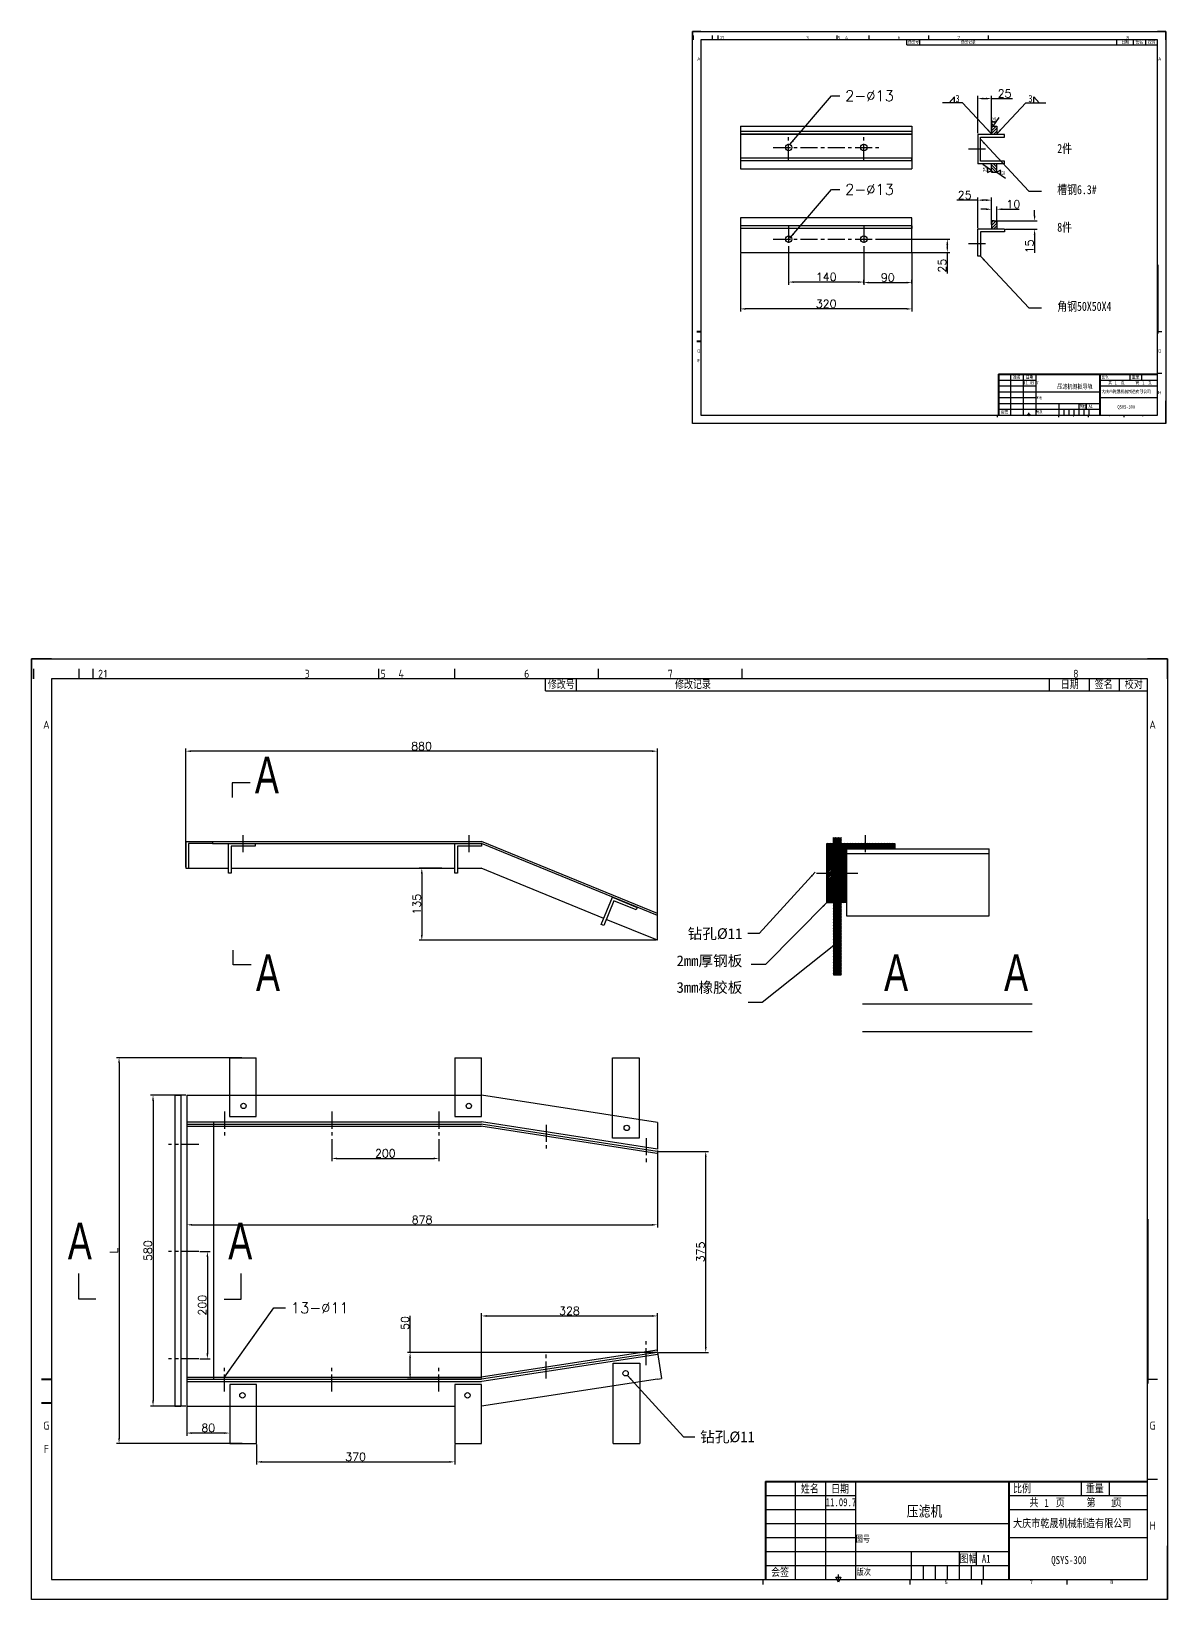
# Model space of a CAD drawing. Header units: inches. Extents: x -166203 to -65610, y -6981 to 11093.
# Drawn here: x -93987 to -91868, y -2690 to 236 of the extents above; entities that cross this region are included whole.
import ezdxf
from ezdxf.enums import TextEntityAlignment as Align

# ---------------------------------------------------------------- set-up
doc = ezdxf.new("R2010")
doc.units = ezdxf.units.IN
doc.header["$MEASUREMENT"] = 0
doc.linetypes.add('CENTERX2', pattern=[101.6, 63.5, -12.7, 12.7, -12.7])
doc.layers.get('0').update_dxf_attribs({"lineweight": 25})
doc.layers.get('Defpoints').update_dxf_attribs({"color": 5})
doc.layers.add('BODY', color=4, linetype='Continuous', lineweight=50)
doc.layers.add('图层2', color=3, linetype='Continuous', lineweight=40)
doc.layers.add('FRAME035', color=2, linetype='Continuous')
doc.layers.add('中心线', color=1, linetype='CENTERX2')
doc.styles.add('ISOCP', font='isocp.shx')
doc.styles.get("Standard").update_dxf_attribs({"font": 'txt.shx', "bigfont": 'whgtxt.shx'})
doc.styles.add('STYLE1', font='SIMFANG.TTF', dxfattribs={"width": 0.8, "height": 4})
doc.styles.add('宋体', font='txt.shx', dxfattribs={"width": 0.7, "bigfont": 'whgtxt.shx'})
doc.dimstyles.get("Standard").update_dxf_attribs({"dimtxt": 15, "dimasz": 10, "dimexe": 5, "dimexo": 2, "dimgap": 2, "dimtad": 1, "dimdec": 0, "dimzin": 0, "dimdsep": 46, "dimtxsty": 'Standard', "dimcen": 0.09, "dimclrd": 4, "dimclre": 4, "dimclrt": 4, "dimadec": 1, "dimazin": 0, "dimtfac": 1, "dimtdec": 0, "dimtofl": 0, "dimtmove": 0, "dimatfit": 3, "dimfxl": 0, "dimtolj": 1, "dimtzin": 0, "dimarcsym": 0})

# ---------------------------------------------------------------- blocks, each defined once
blk = doc.blocks.new('*D155')
at = {"color": 4, "lineweight": -2, "ltscale": 0.5}
for p, q in [((-92664.6, -178.4), (-92664.6, -286.5)), ((-92344.7, -178.4), (-92344.7, -286.5)), ((-92354.7, -281.5), (-92654.6, -281.5))]:
    blk.add_line(p, q, dxfattribs=at)
at = {"color": 4, "ltscale": 0.5}
for points in [[(-92654.6, -279.9), (-92654.6, -283.2), (-92664.6, -281.5)], [(-92354.7, -279.9), (-92354.7, -283.2), (-92344.7, -281.5)]]:
    blk.add_solid(points, dxfattribs=at)
at = {"layer": 'Defpoints', "color": 0, "ltscale": 0.5}
for p in [(-92664.6, -176.4), (-92344.7, -176.4), (-92664.6, -281.5)]:
    blk.add_point(p, dxfattribs=at)
at = {"color": 4, "ltscale": 0.5, "insert": (-92504.6, -272), "char_height": 15, "attachment_point": 5}
blk.add_mtext('\\A1;320', dxfattribs=at)
blk = doc.blocks.new('*D156')
at = {"color": 4, "lineweight": -2, "ltscale": 0.5}
for p, q in [((-92574.6, -170.4), (-92574.6, -236.4)), ((-92434.4, -170.4), (-92434.4, -236.4)), ((-92444.4, -231.4), (-92564.6, -231.4))]:
    blk.add_line(p, q, dxfattribs=at)
at = {"color": 4, "ltscale": 0.5}
for points in [[(-92564.6, -229.8), (-92564.6, -233.1), (-92574.6, -231.4)], [(-92444.4, -229.8), (-92444.4, -233.1), (-92434.4, -231.4)]]:
    blk.add_solid(points, dxfattribs=at)
at = {"layer": 'Defpoints', "color": 0, "ltscale": 0.5}
for p in [(-92574.6, -168.4), (-92434.4, -168.4), (-92574.6, -231.4)]:
    blk.add_point(p, dxfattribs=at)
at = {"color": 4, "ltscale": 0.5, "insert": (-92504.5, -221.9), "char_height": 15, "attachment_point": 5}
blk.add_mtext('\\A1;140', dxfattribs=at)
blk = doc.blocks.new('*D158')
at = {"color": 4, "lineweight": -2, "ltscale": 0.5}
for p, q in [((-92406.7, -151.4), (-92273.6, -151.4)), ((-92278.6, -161.4), (-92278.6, -166.4)), ((-92406.7, -176.4), (-92273.6, -176.4)), ((-92278.6, -176.4), (-92278.6, -215.4))]:
    blk.add_line(p, q, dxfattribs=at)
at = {"color": 4, "ltscale": 0.5}
for points in [[(-92280.3, -161.4), (-92277, -161.4), (-92278.6, -151.4)], [(-92280.3, -166.4), (-92277, -166.4), (-92278.6, -176.4)]]:
    blk.add_solid(points, dxfattribs=at)
at = {"layer": 'Defpoints', "color": 0, "ltscale": 0.5}
for p in [(-92408.7, -151.4), (-92408.7, -176.4), (-92278.6, -176.4)]:
    blk.add_point(p, dxfattribs=at)
at = {"color": 4, "ltscale": 0.5, "insert": (-92288.1, -200.9), "char_height": 15, "attachment_point": 5, "rotation": 90}
blk.add_mtext('\\A1;25', dxfattribs=at)
blk = doc.blocks.new('*D159')
at = {"color": 4, "lineweight": -2, "ltscale": 0.5}
for p, q in [((-92206.2, -95.6), (-92216.2, -95.6)), ((-92196.2, -120.7), (-92196.2, -90.6)), ((-92186.2, -120.7), (-92186.2, -90.6)), ((-92176.2, -95.6), (-92144.7, -95.6))]:
    blk.add_line(p, q, dxfattribs=at)
at = {"color": 4, "ltscale": 0.5}
for points in [[(-92206.2, -93.9), (-92206.2, -97.2), (-92196.2, -95.6)], [(-92176.2, -93.9), (-92176.2, -97.2), (-92186.2, -95.6)]]:
    blk.add_solid(points, dxfattribs=at)
at = {"layer": 'Defpoints', "color": 0, "ltscale": 0.5}
for p in [(-92186.2, -95.6), (-92196.2, -122.7), (-92186.2, -122.7)]:
    blk.add_point(p, dxfattribs=at)
at = {"color": 4, "ltscale": 0.5, "insert": (-92155.5, -86.1), "char_height": 15, "attachment_point": 5}
blk.add_mtext('\\A1;10', dxfattribs=at)
blk = doc.blocks.new('*D160')
at = {"color": 4, "lineweight": -2, "ltscale": 0.5}
for p, q in [((-92115.7, -107.4), (-92115.7, -97.4)), ((-92191.7, -117.4), (-92110.7, -117.4)), ((-92169.8, -132.9), (-92110.7, -132.9)), ((-92115.7, -142.9), (-92115.7, -176.9))]:
    blk.add_line(p, q, dxfattribs=at)
at = {"color": 4, "ltscale": 0.5}
for points in [[(-92117.4, -107.4), (-92114.1, -107.4), (-92115.7, -117.4)], [(-92117.4, -142.9), (-92114.1, -142.9), (-92115.7, -132.9)]]:
    blk.add_solid(points, dxfattribs=at)
at = {"layer": 'Defpoints', "color": 0, "ltscale": 0.5}
for p in [(-92193.7, -117.4), (-92171.8, -132.9), (-92115.7, -132.9)]:
    blk.add_point(p, dxfattribs=at)
at = {"color": 4, "ltscale": 0.5, "insert": (-92125.2, -164.9), "char_height": 15, "attachment_point": 5, "rotation": 90}
blk.add_mtext('\\A1;15', dxfattribs=at)
blk = doc.blocks.new('*D161')
at = {"color": 4, "lineweight": -2, "ltscale": 0.5}
for p, q in [((-92221.7, -78.6), (-92260.7, -78.6)), ((-92221.7, -130.9), (-92221.7, -73.6)), ((-92206.2, -78.6), (-92211.7, -78.6)), ((-92196.2, -124.1), (-92196.2, -73.6))]:
    blk.add_line(p, q, dxfattribs=at)
at = {"color": 4, "ltscale": 0.5}
for points in [[(-92211.7, -76.9), (-92211.7, -80.3), (-92221.7, -78.6)], [(-92206.2, -76.9), (-92206.2, -80.3), (-92196.2, -78.6)]]:
    blk.add_solid(points, dxfattribs=at)
at = {"layer": 'Defpoints', "color": 0, "ltscale": 0.5}
for p in [(-92221.7, -78.6), (-92221.7, -132.9), (-92196.2, -126.1)]:
    blk.add_point(p, dxfattribs=at)
at = {"color": 4, "ltscale": 0.5, "insert": (-92246.2, -69.1), "char_height": 15, "attachment_point": 5}
blk.add_mtext('\\A1;25', dxfattribs=at)
blk = doc.blocks.new('*D162')
at = {"color": 4, "lineweight": -2, "ltscale": 0.5}
for p, q in [((-92434.4, -234.4), (-92434.4, -227.5)), ((-92424.4, -232.5), (-92354.7, -232.5)), ((-92344.7, -234.4), (-92344.7, -227.5))]:
    blk.add_line(p, q, dxfattribs=at)
at = {"color": 4, "ltscale": 0.5}
for points in [[(-92424.4, -230.8), (-92424.4, -234.1), (-92434.4, -232.5)], [(-92354.7, -230.8), (-92354.7, -234.1), (-92344.7, -232.5)]]:
    blk.add_solid(points, dxfattribs=at)
at = {"layer": 'Defpoints', "color": 0, "ltscale": 0.5}
for p in [(-92344.7, -232.5), (-92434.4, -236.4), (-92344.7, -236.4)]:
    blk.add_point(p, dxfattribs=at)
at = {"color": 4, "ltscale": 0.5, "insert": (-92389.6, -223), "char_height": 15, "attachment_point": 5}
blk.add_mtext('\\A1;90', dxfattribs=at)
blk = doc.blocks.new('*D234')
at = {"color": 4, "lineweight": -2, "ltscale": 0.5}
for p, q in [((-93594.8, -1678.7), (-93828.8, -1678.7)), ((-93823.8, -1688.7), (-93823.8, -2388.7)), ((-93594.4, -2398.7), (-93828.8, -2398.7))]:
    blk.add_line(p, q, dxfattribs=at)
at = {"color": 4, "ltscale": 0.5}
for points in [[(-93825.4, -1688.7), (-93822.1, -1688.7), (-93823.8, -1678.7)], [(-93825.4, -2388.7), (-93822.1, -2388.7), (-93823.8, -2398.7)]]:
    blk.add_solid(points, dxfattribs=at)
at = {"layer": 'Defpoints', "color": 0, "ltscale": 0.5}
for p in [(-93592.8, -1678.7), (-93823.8, -2398.7), (-93592.4, -2398.7)]:
    blk.add_point(p, dxfattribs=at)
at = {"color": 4, "ltscale": 0.5, "insert": (-93833.3, -2038.7), "char_height": 15, "attachment_point": 5, "rotation": 90}
blk.add_mtext('\\A1;L', dxfattribs=at)
blk = doc.blocks.new('*D235')
at = {"color": 4, "lineweight": -2, "ltscale": 0.5}
for p, q in [((-93699.5, -1748.7), (-93765.4, -1748.7)), ((-93760.4, -1758.7), (-93760.4, -2318.7)), ((-93699.5, -2328.7), (-93765.4, -2328.7))]:
    blk.add_line(p, q, dxfattribs=at)
at = {"color": 4, "ltscale": 0.5}
for points in [[(-93762.1, -1758.7), (-93758.7, -1758.7), (-93760.4, -1748.7)], [(-93762.1, -2318.7), (-93758.7, -2318.7), (-93760.4, -2328.7)]]:
    blk.add_solid(points, dxfattribs=at)
at = {"layer": 'Defpoints', "color": 0, "ltscale": 0.5}
for p in [(-93697.5, -1748.7), (-93760.4, -2328.7), (-93697.5, -2328.7)]:
    blk.add_point(p, dxfattribs=at)
at = {"color": 4, "ltscale": 0.5, "insert": (-93769.9, -2038.7), "char_height": 15, "attachment_point": 5, "rotation": 90}
blk.add_mtext('\\A1;580', dxfattribs=at)
blk = doc.blocks.new('*D236')
at = {"color": 4, "lineweight": -2, "ltscale": 0.5}
for p, q in [((-93697.5, -2310.2), (-93697.5, -2384.1)), ((-93617.4, -2310.2), (-93617.4, -2384.1)), ((-93627.4, -2379.1), (-93687.5, -2379.1))]:
    blk.add_line(p, q, dxfattribs=at)
at = {"color": 4, "ltscale": 0.5}
for points in [[(-93687.5, -2377.4), (-93687.5, -2380.8), (-93697.5, -2379.1)], [(-93627.4, -2377.4), (-93627.4, -2380.8), (-93617.4, -2379.1)]]:
    blk.add_solid(points, dxfattribs=at)
at = {"layer": 'Defpoints', "color": 0, "ltscale": 0.5}
for p in [(-93697.5, -2308.2), (-93617.4, -2308.2), (-93697.5, -2379.1)]:
    blk.add_point(p, dxfattribs=at)
at = {"color": 4, "ltscale": 0.5, "insert": (-93657.5, -2369.6), "char_height": 15, "attachment_point": 5}
blk.add_mtext('\\A1;80', dxfattribs=at)
blk = doc.blocks.new('*D237')
at = {"color": 4, "lineweight": -2, "ltscale": 0.5}
for p, q in [((-93567.4, -2400.7), (-93567.4, -2437.9)), ((-93197.5, -2400.7), (-93197.5, -2437.9)), ((-93557.4, -2432.9), (-93207.5, -2432.9))]:
    blk.add_line(p, q, dxfattribs=at)
at = {"color": 4, "ltscale": 0.5}
for points in [[(-93557.4, -2431.3), (-93557.4, -2434.6), (-93567.4, -2432.9)], [(-93207.5, -2431.3), (-93207.5, -2434.6), (-93197.5, -2432.9)]]:
    blk.add_solid(points, dxfattribs=at)
at = {"layer": 'Defpoints', "color": 0, "ltscale": 0.5}
for p in [(-93567.4, -2398.7), (-93197.5, -2398.7), (-93197.5, -2432.9)]:
    blk.add_point(p, dxfattribs=at)
at = {"color": 4, "ltscale": 0.5, "insert": (-93382.5, -2423.4), "char_height": 15, "attachment_point": 5}
blk.add_mtext('\\A1;370', dxfattribs=at)
blk = doc.blocks.new('*D238')
at = {"color": 4, "lineweight": -2, "ltscale": 0.5}
for p, q in [((-93147.5, -2276.7), (-93147.5, -2155.6)), ((-93137.5, -2160.6), (-92829.5, -2160.6)), ((-92819.5, -2226.7), (-92819.5, -2155.6))]:
    blk.add_line(p, q, dxfattribs=at)
at = {"color": 4, "ltscale": 0.5}
for points in [[(-93137.5, -2158.9), (-93137.5, -2162.3), (-93147.5, -2160.6)], [(-92829.5, -2158.9), (-92829.5, -2162.3), (-92819.5, -2160.6)]]:
    blk.add_solid(points, dxfattribs=at)
at = {"layer": 'Defpoints', "color": 0, "ltscale": 0.5}
for p in [(-92819.5, -2160.6), (-92819.5, -2228.7), (-93147.5, -2278.7)]:
    blk.add_point(p, dxfattribs=at)
at = {"color": 4, "ltscale": 0.5, "insert": (-92983.5, -2151.1), "char_height": 15, "attachment_point": 5}
blk.add_mtext('\\A1;328', dxfattribs=at)
blk = doc.blocks.new('*D239')
at = {"color": 4, "lineweight": -2, "ltscale": 0.5}
for p, q in [((-93280.8, -2228.7), (-93280.8, -2160.4)), ((-92821.5, -2228.7), (-93285.8, -2228.7)), ((-93280.8, -2268.7), (-93280.8, -2238.7)), ((-93149.5, -2278.7), (-93285.8, -2278.7))]:
    blk.add_line(p, q, dxfattribs=at)
at = {"color": 4, "ltscale": 0.5}
for points in [[(-93282.5, -2238.7), (-93279.2, -2238.7), (-93280.8, -2228.7)], [(-93282.5, -2268.7), (-93279.2, -2268.7), (-93280.8, -2278.7)]]:
    blk.add_solid(points, dxfattribs=at)
at = {"layer": 'Defpoints', "color": 0, "ltscale": 0.5}
for p in [(-92819.5, -2228.7), (-93280.8, -2278.7), (-93147.5, -2278.7)]:
    blk.add_point(p, dxfattribs=at)
at = {"color": 4, "ltscale": 0.5, "insert": (-93290.3, -2173.7), "char_height": 15, "attachment_point": 5, "rotation": 90}
blk.add_mtext('\\A1;50', dxfattribs=at)
blk = doc.blocks.new('*D240')
at = {"color": 4, "lineweight": -2, "ltscale": 0.5}
for p, q in [((-92819.5, -1851.7), (-92819.5, -1995.5)), ((-93697.5, -1974.1), (-93697.5, -1995.5)), ((-93687.5, -1990.5), (-92829.5, -1990.5))]:
    blk.add_line(p, q, dxfattribs=at)
at = {"color": 4, "ltscale": 0.5}
for points in [[(-93687.5, -1988.9), (-93687.5, -1992.2), (-93697.5, -1990.5)], [(-92829.5, -1988.9), (-92829.5, -1992.2), (-92819.5, -1990.5)]]:
    blk.add_solid(points, dxfattribs=at)
at = {"layer": 'Defpoints', "color": 0, "ltscale": 0.5}
for p in [(-92819.5, -1849.7), (-93697.5, -1972.1), (-92819.5, -1990.5)]:
    blk.add_point(p, dxfattribs=at)
at = {"color": 4, "ltscale": 0.5, "insert": (-93258.5, -1981), "char_height": 15, "attachment_point": 5}
blk.add_mtext('\\A1;878', dxfattribs=at)
blk = doc.blocks.new('*D241')
at = {"color": 4, "lineweight": -2, "ltscale": 0.5}
for p, q in [((-93221.4, -1325.1), (-93264, -1325.1)), ((-93259, -1335.1), (-93259, -1449.7)), ((-92821.5, -1459.7), (-93264, -1459.7))]:
    blk.add_line(p, q, dxfattribs=at)
at = {"color": 4, "ltscale": 0.5}
for points in [[(-93260.7, -1335.1), (-93257.3, -1335.1), (-93259, -1325.1)], [(-93260.7, -1449.7), (-93257.3, -1449.7), (-93259, -1459.7)]]:
    blk.add_solid(points, dxfattribs=at)
at = {"layer": 'Defpoints', "color": 0, "ltscale": 0.5}
for p in [(-93219.4, -1325.1), (-93259, -1459.7), (-92819.5, -1459.7)]:
    blk.add_point(p, dxfattribs=at)
at = {"color": 4, "ltscale": 0.5, "insert": (-93268.5, -1392.4), "char_height": 15, "attachment_point": 5, "rotation": 90}
blk.add_mtext('\\A1;135', dxfattribs=at)
blk = doc.blocks.new('*D242')
at = {"color": 4, "lineweight": -2, "ltscale": 0.5}
for p, q in [((-93699.5, -1323.1), (-93699.5, -1101.8)), ((-92829.5, -1106.8), (-93689.5, -1106.8)), ((-92819.5, -1432.7), (-92819.5, -1101.8))]:
    blk.add_line(p, q, dxfattribs=at)
at = {"color": 4, "ltscale": 0.5}
for points in [[(-93689.5, -1105.1), (-93689.5, -1108.4), (-93699.5, -1106.8)], [(-92829.5, -1105.1), (-92829.5, -1108.4), (-92819.5, -1106.8)]]:
    blk.add_solid(points, dxfattribs=at)
at = {"layer": 'Defpoints', "color": 0, "ltscale": 0.5}
for p in [(-93699.5, -1106.8), (-93699.5, -1325.1), (-92819.5, -1434.7)]:
    blk.add_point(p, dxfattribs=at)
at = {"color": 4, "ltscale": 0.5, "insert": (-93259.5, -1097.3), "char_height": 15, "attachment_point": 5}
blk.add_mtext('\\A1;880', dxfattribs=at)
blk = doc.blocks.new('*D243')
at = {"color": 4, "lineweight": -2, "ltscale": 0.5}
for p, q in [((-93427, -1830.5), (-93427, -1871.7)), ((-93227, -1830.5), (-93227, -1871.7)), ((-93417, -1866.7), (-93237, -1866.7))]:
    blk.add_line(p, q, dxfattribs=at)
at = {"color": 4, "ltscale": 0.5}
for points in [[(-93417, -1865.1), (-93417, -1868.4), (-93427, -1866.7)], [(-93237, -1865.1), (-93237, -1868.4), (-93227, -1866.7)]]:
    blk.add_solid(points, dxfattribs=at)
at = {"layer": 'Defpoints', "color": 0, "ltscale": 0.5}
for p in [(-93427, -1828.5), (-93227, -1828.5), (-93227, -1866.7)]:
    blk.add_point(p, dxfattribs=at)
at = {"color": 4, "ltscale": 0.5, "insert": (-93327, -1857.2), "char_height": 15, "attachment_point": 5}
blk.add_mtext('\\A1;200', dxfattribs=at)
blk = doc.blocks.new('*D244')
at = {"color": 4, "lineweight": -2, "ltscale": 0.5}
for p, q in [((-93673.1, -2040.6), (-93654, -2040.6)), ((-93659, -2050.6), (-93659, -2230.6)), ((-93673.1, -2240.6), (-93654, -2240.6))]:
    blk.add_line(p, q, dxfattribs=at)
at = {"color": 4, "ltscale": 0.5}
for points in [[(-93660.7, -2050.6), (-93657.3, -2050.6), (-93659, -2040.6)], [(-93660.7, -2230.6), (-93657.3, -2230.6), (-93659, -2240.6)]]:
    blk.add_solid(points, dxfattribs=at)
at = {"layer": 'Defpoints', "color": 0, "ltscale": 0.5}
for p in [(-93675.1, -2040.6), (-93675.1, -2240.6), (-93659, -2240.6)]:
    blk.add_point(p, dxfattribs=at)
at = {"color": 4, "ltscale": 0.5, "insert": (-93668.5, -2140.6), "char_height": 15, "attachment_point": 5, "rotation": 90}
blk.add_mtext('\\A1;200', dxfattribs=at)
blk = doc.blocks.new('*D274')
at = {"layer": 'Defpoints', "color": 0, "ltscale": 0.5}
for p in [(-92196.2, 110.9), (-92221.7, 44.1), (-92196.2, 44.1)]:
    blk.add_point(p, dxfattribs=at)
at = {"layer": '图层2', "color": 4, "lineweight": -2, "ltscale": 0.5}
for p, q in [((-92221.7, 46.1), (-92221.7, 115.9)), ((-92211.7, 110.9), (-92206.2, 110.9)), ((-92196.2, 46.1), (-92196.2, 115.9)), ((-92196.2, 110.9), (-92157.2, 110.9))]:
    blk.add_line(p, q, dxfattribs=at)
at = {"layer": '图层2', "color": 4, "ltscale": 0.5}
for points in [[(-92211.7, 112.6), (-92211.7, 109.3), (-92221.7, 110.9)], [(-92206.2, 112.6), (-92206.2, 109.3), (-92196.2, 110.9)]]:
    blk.add_solid(points, dxfattribs=at)
at = {"layer": '图层2', "color": 4, "ltscale": 0.5, "insert": (-92171.7, 120.4), "char_height": 15, "attachment_point": 5}
blk.add_mtext('\\A1;25', dxfattribs=at)
blk = doc.blocks.new('*D279')
at = {"layer": 'Defpoints', "color": 0, "ltscale": 0.5}
for p in [(-92819.5, -1853.7), (-92729.3, -1853.7), (-92819.5, -2228.7)]:
    blk.add_point(p, dxfattribs=at)
at = {"layer": '图层2', "color": 4, "lineweight": -2, "ltscale": 0.5}
for p, q in [((-92817.5, -1853.7), (-92724.3, -1853.7)), ((-92729.3, -2218.7), (-92729.3, -1863.7)), ((-92817.5, -2228.7), (-92724.3, -2228.7))]:
    blk.add_line(p, q, dxfattribs=at)
at = {"layer": '图层2', "color": 4, "ltscale": 0.5}
for points in [[(-92731, -1863.7), (-92727.6, -1863.7), (-92729.3, -1853.7)], [(-92731, -2218.7), (-92727.6, -2218.7), (-92729.3, -2228.7)]]:
    blk.add_solid(points, dxfattribs=at)
at = {"layer": '图层2', "color": 4, "ltscale": 0.5, "insert": (-92738.8, -2041.2), "char_height": 15, "attachment_point": 5, "rotation": 90}
blk.add_mtext('\\A1;375', dxfattribs=at)

msp = doc.modelspace()

# ---------------------------------------------------------------- hatches: boundary and pattern name
at = {"ltscale": 0.5}
h = msp.add_hatch(dxfattribs=at)
h.set_pattern_fill('ANSI31', color=256, scale=30, style=0)
h.set_pattern_definition([(45, (-608.1716, -4987.1667), (-2.65165043, 2.65165043), [])])
h.paths.add_polyline_path([(-92191.2, 59.6), (-92196.2, 59.6), (-92196.2, 44.1), (-92191.2, 44.1)])
h.paths.add_polyline_path([(-92186.2, 59.6), (-92191.2, 59.6), (-92191.2, 44.1), (-92186.2, 44.1)])
h = msp.add_hatch(dxfattribs=at)
h.set_pattern_fill('ANSI31', color=256, scale=30, style=0)
h.set_pattern_definition([(315, (-608.1716, 5020.3494), (-2.65165043, -2.65165043), [])])
h.paths.add_polyline_path([(-92191.2, -26.4), (-92196.2, -26.4), (-92196.2, -10.9), (-92191.2, -10.9)])
h.paths.add_polyline_path([(-92186.2, -26.4), (-92191.2, -26.4), (-92191.2, -10.9), (-92186.2, -10.9)])
h = msp.add_hatch(dxfattribs=at)
h.set_pattern_fill('ANSI31', color=256, scale=30, style=0)
h.set_pattern_definition([(45, (-608.1716, -5164.1667), (-2.65165043, 2.65165043), [])])
h.paths.add_polyline_path([(-92196.2, -132.9), (-92191.2, -132.9), (-92191.2, -117.4), (-92196.2, -117.4)])
h.paths.add_polyline_path([(-92191.2, -132.9), (-92186.2, -132.9), (-92186.2, -117.4), (-92191.2, -117.4)])
at = {"layer": 'BODY', "ltscale": 0.5}
h = msp.add_hatch(dxfattribs=at)
h.set_pattern_fill('ANSI31', color=256, scale=30, style=0)
h.paths.add_polyline_path([(-92491, -1279.1), (-92503.1, -1279.1), (-92503.1, -1334.1), (-92491, -1334.1)])
h.paths.add_polyline_path([(-92491, -1334.1), (-92503.1, -1334.1), (-92503.1, -1389.1), (-92491, -1389.1)])
h.paths.add_polyline_path([(-92466.5, -1334.1), (-92476.5, -1334.1), (-92476.5, -1389.1), (-92466.5, -1389.1)])
h.paths.add_polyline_path([(-92466.5, -1289.1), (-92431.1, -1289.1), (-92431.1, -1279.1), (-92476.5, -1279.1), (-92476.5, -1334.1), (-92466.5, -1334.1)])
h.paths.add_polyline_path([(-92376.5, -1279.1), (-92431.1, -1279.1), (-92431.1, -1289.1), (-92376.5, -1289.1)])
h = msp.add_hatch(dxfattribs=at)
h.set_pattern_fill('ANSI37', color=256, scale=30, style=0)
h.paths.add_polyline_path([(-92476.5, -1334.1), (-92491, -1334.1), (-92491, -1389.1), (-92491, -1524.4), (-92476.5, -1524.4)])
h.paths.add_polyline_path([(-92476.5, -1268.5), (-92491, -1268.5), (-92491, -1279.1), (-92491, -1334.1), (-92476.5, -1334.1)])

# ---------------------------------------------------------------- linework, layer by layer
at = {"color": 3, "linetype": 'Continuous'}
for p, q in [((-92753.9, 236.3), (-92753.9, 220.8)), ((-92738.4, 236.3), (-92753.9, 236.3)), ((-91870.7, 236.3), (-91886.2, 236.3)), ((-91870.7, 220.8), (-91870.7, 236.3)), ((-92752.2, 220.8), (-92752.2, 228.5)), ((-92716.8, 220.8), (-92716.8, 228.5)), ((-92706, 220.8), (-92706, 228.5)), ((-92483.8, 220.8), (-92483.8, 228.5)), ((-92424.7, 220.8), (-92424.7, 228.5)), ((-92313.1, 220.8), (-92313.1, 228.5)), ((-92201.5, 220.8), (-92201.5, 228.5)), ((-91878.5, -324.1), (-91886.2, -324.1)), ((-92160, -479.6), (-92160, -403.4)), ((-92136.5, -479.6), (-92136.5, -403.4)), ((-91937.6, -414.3), (-91937.6, -403.4)), ((-91915.8, -414.3), (-91915.8, -403.4)), ((-91878.5, -401.9), (-91886.2, -401.9)), ((-92183.4, -414.3), (-92113.1, -414.3)), ((-92183.4, -425.2), (-92113.1, -425.2)), ((-92183.4, -436.1), (-92113.1, -436.1)), ((-91994.1, -414.3), (-91886.2, -414.3)), ((-91994.1, -425.2), (-91886.2, -425.2)), ((-92183.4, -447), (-92113.1, -447)), ((-92183.4, -457.8), (-92113.1, -457.8)), ((-92069.8, -479.6), (-92069.8, -457.8)), ((-92032.5, -479.6), (-92032.5, -457.8)), ((-92019.4, -457.8), (-92019.4, -468.7)), ((-92185, -483.5), (-92185, -479.6)), ((-92183.4, -468.7), (-91994.1, -468.7)), ((-92126.6, -481.6), (-92128.5, -477.7)), ((-92128.5, -477.7), (-92124.6, -477.7)), ((-92126.6, -479.6), (-92126.6, -475.7)), ((-92124.6, -477.7), (-92126.6, -481.6)), ((-92070.8, -483.5), (-92070.8, -479.6)), ((-92060.5, -479.6), (-92060.5, -468.7)), ((-92051.2, -479.6), (-92051.2, -468.7)), ((-92041.8, -479.6), (-92041.8, -468.7)), ((-92023.2, -479.6), (-92023.2, -468.7)), ((-92015, -483.5), (-92015, -479.6)), ((-92013.8, -479.6), (-92013.8, -468.7)), ((-91948.8, -483.5), (-91948.8, -479.6)), ((-91870.7, -495.2), (-91886.2, -495.2)), ((-91870.7, -495.2), (-91870.7, -479.6)), ((-93987.4, -934.4), (-93987.4, -971.7)), ((-93950.1, -934.4), (-93987.4, -934.4)), ((-91867.6, -934.4), (-91904.9, -934.4)), ((-91867.6, -971.7), (-91867.6, -934.4)), ((-93983.1, -971.7), (-93983.1, -953)), ((-93898.2, -971.7), (-93898.2, -953)), ((-93872.2, -971.7), (-93872.2, -953)), ((-93339, -971.7), (-93339, -953)), ((-93197.2, -971.7), (-93197.2, -953)), ((-92929.4, -971.7), (-92929.4, -953)), ((-92661.6, -971.7), (-92661.6, -953)), ((-91886.2, -2279.4), (-91904.9, -2279.4)), ((-92562, -2652.6), (-92562, -2469.7)), ((-92505.4, -2652.6), (-92505.4, -2469.7)), ((-92028.1, -2495.8), (-92028.1, -2469.7)), ((-91975.8, -2495.8), (-91975.8, -2469.7)), ((-91886.2, -2466), (-91904.9, -2466)), ((-92618, -2495.8), (-92449.4, -2495.8)), ((-92163.7, -2495.8), (-91904.9, -2495.8)), ((-92618, -2522), (-92449.4, -2522)), ((-92163.7, -2522), (-91904.9, -2522)), ((-92618, -2548.1), (-92449.4, -2548.1)), ((-92618, -2574.2), (-92449.4, -2574.2)), ((-92618, -2600.4), (-92449.4, -2600.4)), ((-92345.5, -2652.6), (-92345.5, -2600.4)), ((-92255.9, -2652.6), (-92255.9, -2600.4)), ((-92224.5, -2600.4), (-92224.5, -2626.5)), ((-92618, -2626.5), (-92163.7, -2626.5)), ((-92323.1, -2652.6), (-92323.1, -2626.5)), ((-92300.7, -2652.6), (-92300.7, -2626.5)), ((-92278.3, -2652.6), (-92278.3, -2626.5)), ((-92233.5, -2652.6), (-92233.5, -2626.5)), ((-92211.1, -2652.6), (-92211.1, -2626.5)), ((-92622, -2661.9), (-92622, -2652.6)), ((-92481.7, -2657.3), (-92486.4, -2647.9)), ((-92486.4, -2647.9), (-92477.1, -2647.9)), ((-92481.7, -2652.6), (-92481.7, -2643.3)), ((-92477.1, -2647.9), (-92481.7, -2657.3)), ((-92347.8, -2661.9), (-92347.8, -2652.6)), ((-92213.9, -2661.9), (-92213.9, -2652.6)), ((-92055, -2661.9), (-92055, -2652.6)), ((-91867.6, -2689.9), (-91867.6, -2652.6)), ((-91867.6, -2689.9), (-91904.9, -2689.9))]:
    msp.add_line(p, q, dxfattribs=at)
at = {"color": 2, "linetype": 'Continuous'}
for p, q in [((-91886.2, 220.8), (-92738.4, 220.8)), ((-92738.4, 220.8), (-92738.4, -479.6)), ((-92354.3, 211.4), (-92354.3, 220.8)), ((-92354.3, 211.4), (-91886.2, 211.4)), ((-92330.1, 211.4), (-92330.1, 220.8)), ((-91962.5, 211.4), (-91962.5, 220.8)), ((-91931.4, 211.4), (-91931.4, 220.8)), ((-91908, 211.4), (-91908, 220.8)), ((-91886.2, -479.6), (-91886.2, 220.8)), ((-92183.4, -403.4), (-91886.2, -403.4)), ((-92113.1, -479.6), (-92113.1, -403.4)), ((-92113.1, -436.1), (-91994.1, -436.1)), ((-92113.1, -457.8), (-91994.1, -457.8)), ((-91994.1, -447), (-91886.2, -447)), ((-91870.7, -495.2), (-91870.7, -453.3)), ((-92738.4, -479.6), (-91886.2, -479.6)), ((-91904.9, -971.7), (-93950.1, -971.7)), ((-93950.1, -971.7), (-93950.1, -2652.6)), ((-93028.3, -994.1), (-93028.3, -971.7)), ((-93028.3, -994.1), (-91904.9, -994.1)), ((-92970.1, -994.1), (-92970.1, -971.7)), ((-92087.8, -994.1), (-92087.8, -971.7)), ((-92013.2, -994.1), (-92013.2, -971.7)), ((-91957.2, -994.1), (-91957.2, -971.7)), ((-91904.9, -2652.6), (-91904.9, -971.7)), ((-92618, -2469.7), (-91904.9, -2469.7)), ((-92449.4, -2652.6), (-92449.4, -2469.7)), ((-92449.4, -2548.1), (-92163.7, -2548.1)), ((-92163.7, -2574.2), (-91904.9, -2574.2)), ((-92449.4, -2600.4), (-92163.7, -2600.4)), ((-91867.6, -2689.9), (-91867.6, -2589.3)), ((-93950.1, -2652.6), (-91904.9, -2652.6))]:
    msp.add_line(p, q, dxfattribs=at)
at = {"ltscale": 0.5}
for p, q in [((-92265.2, 114.2), (-92275.1, 103.2)), ((-92265.2, 103.2), (-92265.2, 114.2)), ((-92117.3, 103.2), (-92117.3, 114.2)), ((-92117.3, 114.2), (-92107.4, 103.2)), ((-92664.6, 59.6), (-92344.7, 59.6)), ((-92664.6, 59.6), (-92664.6, -20.4)), ((-92344.7, 59.6), (-92344.7, -20.4)), ((-92187.9, 66.7), (-92196.8, 66.7)), ((-92196.8, 66.7), (-92192.9, 59.6)), ((-92196.2, 59.6), (-92196.2, 44.1)), ((-92196.2, 59.6), (-92186.2, 59.6)), ((-92192.9, 59.6), (-92181.8, 75.5)), ((-92186.2, 59.6), (-92186.2, 44.1)), ((-92344.7, 49.6), (-92664.6, 49.6)), ((-92664.6, 44.6), (-92344.7, 44.6)), ((-92344.7, 44.6), (-92664.6, 44.6)), ((-92171.7, 44.1), (-92221.7, 44.1)), ((-92173.8, 44.1), (-92221.7, 44.1)), ((-92171.8, 44.1), (-92221.7, 44.1)), ((-92221.7, 44.1), (-92221.7, -10.9)), ((-92216.7, -5.9), (-92216.7, 39.1)), ((-92216.7, 39.1), (-92171.7, 39.1)), ((-92171.7, 39.1), (-92171.7, 44.1)), ((-92344.7, -0.4), (-92664.6, -0.4)), ((-92344.7, -5.4), (-92664.6, -5.4)), ((-92664.6, -20.4), (-92344.7, -20.4)), ((-92344.7, -5.4), (-92344.7, -0.4)), ((-92173.8, -10.9), (-92221.7, -10.9)), ((-92171.8, -10.9), (-92221.7, -10.9)), ((-92171.8, -5.9), (-92216.7, -5.9)), ((-92196.2, -23), (-92212.2, -11.9)), ((-92203.4, -18.1), (-92203.4, -27)), ((-92203.4, -27), (-92196.2, -23)), ((-92196.2, -26.4), (-92196.2, -10.9)), ((-92196.2, -26.4), (-92186.2, -26.4)), ((-92186.2, -26.4), (-92186.2, -10.9)), ((-92179.1, -22.5), (-92186.2, -26.4)), ((-92186.2, -26.4), (-92170.3, -37.5)), ((-92179.1, -31.4), (-92179.1, -22.5)), ((-92171.8, -10.9), (-92171.8, -5.9)), ((-92344.7, -111.4), (-92664.6, -111.4)), ((-92664.6, -111.4), (-92664.6, -131.4)), ((-92344.7, -176.4), (-92344.7, -111.4)), ((-92344.7, -126.4), (-92664.6, -126.4)), ((-92664.6, -126.4), (-92664.6, -176.4)), ((-92344.7, -131.4), (-92664.6, -131.4)), ((-92344.7, -126.4), (-92344.7, -131.4)), ((-92171.8, -132.9), (-92221.7, -132.9)), ((-92221.7, -182.9), (-92221.7, -132.9)), ((-92171.8, -137.9), (-92216.7, -137.9)), ((-92216.7, -137.9), (-92216.7, -182.9)), ((-92191.2, -117.4), (-92196.2, -117.4)), ((-92196.2, -117.4), (-92196.2, -132.9)), ((-92191.2, -117.4), (-92186.2, -117.4)), ((-92186.2, -117.4), (-92186.2, -132.9)), ((-92171.8, -132.9), (-92171.8, -137.9)), ((-92664.6, -176.4), (-92344.7, -176.4)), ((-92216.7, -182.9), (-92221.7, -182.9)), ((-93579.2, -1165.6), (-93612.8, -1165.6)), ((-93612.8, -1165.6), (-93612.8, -1193.4)), ((-93699.5, -1275.1), (-93699.5, -1325.1)), ((-93699.5, -1275.1), (-93649.5, -1275.1)), ((-93649.5, -1279.1), (-93694.5, -1279.1)), ((-93694.5, -1279.1), (-93694.5, -1325.1)), ((-93649.5, -1275.1), (-93649.5, -1279.1)), ((-93619.8, -1334.1), (-93619.8, -1279.1)), ((-93619.8, -1279.1), (-93569.8, -1279.1)), ((-93569.8, -1284.1), (-93614.8, -1284.1)), ((-93614.8, -1284.1), (-93614.8, -1334.1)), ((-93569.8, -1279.1), (-93569.8, -1284.1)), ((-93197.5, -1334.1), (-93197.5, -1279.1)), ((-93197.5, -1279.1), (-93147.5, -1279.1)), ((-93147.5, -1284.1), (-93192.5, -1284.1)), ((-93192.5, -1284.1), (-93192.5, -1334.1)), ((-93147.5, -1279.1), (-93147.5, -1284.1)), ((-92503.1, -1389.1), (-92503.1, -1279.1)), ((-92503.1, -1279.1), (-92491, -1279.1)), ((-92491, -1279.1), (-92491, -1268.5)), ((-92491, -1268.5), (-92476.5, -1268.5)), ((-92491, -1389.1), (-92491, -1279.1)), ((-92476.5, -1524.4), (-92476.5, -1268.5)), ((-92476.5, -1279.1), (-92376.5, -1279.1)), ((-92376.5, -1279.1), (-92376.5, -1289.1)), ((-92376.5, -1289.1), (-92466.5, -1289.1)), ((-92466.5, -1289.1), (-92466.5, -1389.1)), ((-92466.5, -1289.1), (-92200.8, -1289.1)), ((-92466.5, -1297.7), (-92200.8, -1297.7)), ((-92200.8, -1413.8), (-92200.8, -1289.1)), ((-93614.8, -1334.1), (-93619.8, -1334.1)), ((-93192.5, -1334.1), (-93197.5, -1334.1)), ((-92924.2, -1430.2), (-92903.2, -1379.4)), ((-92900.5, -1385.9), (-92919.6, -1432.1)), ((-92903.2, -1379.4), (-92857, -1398.5)), ((-92858.9, -1403.1), (-92900.5, -1385.9)), ((-92857, -1398.5), (-92858.9, -1403.1)), ((-92503.1, -1389.1), (-92491, -1389.1)), ((-92491, -1389.1), (-92491, -1524.4)), ((-92466.5, -1389.1), (-92476.5, -1389.1)), ((-92466.5, -1389.1), (-92466.5, -1413.8)), ((-92919.6, -1432.1), (-92924.2, -1430.2)), ((-92466.5, -1413.8), (-92200.8, -1413.8)), ((-93610.8, -1505.6), (-93610.8, -1477.8)), ((-93577.2, -1505.6), (-93610.8, -1505.6)), ((-92491, -1524.4), (-92476.5, -1524.4)), ((-92436.7, -1578.2), (-92120.1, -1578.2)), ((-92436.7, -1630), (-92120.1, -1630)), ((-93617.8, -1678.7), (-93567.8, -1678.7)), ((-93197.5, -1678.7), (-93147.5, -1678.7)), ((-92903.2, -1678.7), (-92853.2, -1678.7)), ((-93719.6, -1748.7), (-93719.6, -2328.7)), ((-93719.6, -1748.7), (-93708.6, -1748.7)), ((-93708.6, -1748.7), (-93708.6, -2328.7)), ((-93697.5, -1748.7), (-93697.5, -2328.7)), ((-93647.5, -1798.7), (-93647.5, -2278.7)), ((-93898.9, -2129.2), (-93898.9, -2081.2)), ((-93595.7, -2129.2), (-93595.7, -2081.2)), ((-93866.9, -2129.2), (-93898.9, -2129.2)), ((-93627.7, -2129.2), (-93595.7, -2129.2)), ((-93697.5, -2278.7), (-93697.5, -2328.7)), ((-93719.6, -2328.7), (-93708.6, -2328.7)), ((-93697.5, -2328.7), (-93197.5, -2328.7)), ((-93617.4, -2398.7), (-93567.4, -2398.7)), ((-93197.5, -2398.7), (-93147.5, -2398.7)), ((-92902.2, -2398.7), (-92852.2, -2398.7))]:
    msp.add_line(p, q, dxfattribs=at)
at = {"ltscale": 2}
for p, q in [((-93699.5, -1275.1), (-93147.5, -1275.1)), ((-93649.5, -1279.1), (-93147.5, -1279.1)), ((-92819.5, -1409.7), (-93147.5, -1275.1)), ((-92819.5, -1413.7), (-93147.5, -1279.1)), ((-93699.5, -1325.1), (-93619.8, -1325.1)), ((-93614.8, -1325.1), (-93197.5, -1325.1)), ((-93192.5, -1325.1), (-93148.5, -1325.1)), ((-92919.5, -1418.8), (-93148.5, -1325.1)), ((-92819.5, -1459.7), (-92914.9, -1420.7)), ((-92819.5, -1459.7), (-92819.5, -1409.7)), ((-93617.8, -1678.7), (-93617.8, -1788.7)), ((-93567.8, -1788.7), (-93567.8, -1678.7)), ((-93197.5, -1678.7), (-93197.5, -1788.7)), ((-93147.5, -1788.7), (-93147.5, -1678.7)), ((-92903.2, -1828.7), (-92903.2, -1678.7)), ((-92853.2, -1678.7), (-92853.2, -1828.7)), ((-93697.5, -1748.7), (-93147.5, -1748.7)), ((-92819.5, -1799.7), (-93147.5, -1748.7)), ((-93697.5, -1798.7), (-93147.5, -1798.7)), ((-93697.5, -1802.7), (-93147.5, -1802.7)), ((-93697.5, -1806.7), (-93147.5, -1806.7)), ((-93617.8, -1788.7), (-93567.8, -1788.7)), ((-93197.5, -1788.7), (-93147.5, -1788.7)), ((-92820.7, -1857.6), (-93148.7, -1806.6)), ((-92820.1, -1853.6), (-93148.1, -1802.6)), ((-92819.5, -1849.7), (-93147.5, -1798.7)), ((-92819.5, -1799.7), (-92819.5, -1849.7)), ((-92853.2, -1828.7), (-92903.2, -1828.7)), ((-92820.1, -2224.7), (-93148.1, -2274.7)), ((-92819.5, -2228.7), (-93147.5, -2278.7)), ((-92818.9, -2232.6), (-93146.9, -2282.6)), ((-92902.2, -2398.7), (-92902.2, -2248.7)), ((-92902.2, -2248.7), (-92852.2, -2248.7)), ((-92852.2, -2248.7), (-92852.2, -2398.7)), ((-92819.5, -2228.7), (-92812.1, -2277.6)), ((-93697.5, -2274.7), (-93147.5, -2274.7)), ((-93697.5, -2278.7), (-93147.5, -2278.7)), ((-93697.5, -2278.7), (-93147.5, -2278.7)), ((-92819.5, -2278.7), (-93147.5, -2328.7)), ((-92819.5, -2278.7), (-92812.1, -2277.6)), ((-93697.5, -2282.7), (-93147.5, -2282.7)), ((-93567.4, -2288.7), (-93617.4, -2288.7)), ((-93617.4, -2288.7), (-93617.4, -2398.7)), ((-93567.4, -2398.7), (-93567.4, -2288.7)), ((-93147.5, -2288.7), (-93197.5, -2288.7)), ((-93197.5, -2288.7), (-93197.5, -2398.7)), ((-93147.5, -2398.7), (-93147.5, -2288.7))]:
    msp.add_line(p, q, dxfattribs=at)
at = {"ltscale": 0.5}
for centre in [(-92574.6, 19.6), (-92434.4, 19.6), (-92574.6, -151.4), (-92434.4, -151.4)]:
    msp.add_circle(centre, 6, dxfattribs=at)
at = {"ltscale": 2}
for centre in [(-93591.6, -1768.7), (-93171.3, -1768.7), (-92876.7, -1809.7), (-92878.7, -2267.6), (-93593.6, -2308.7), (-93173.7, -2308.7)]:
    msp.add_circle(centre, 5, dxfattribs=at)
at = {"layer": 'FRAME035', "color": 3}
for p, q in [((-92753.9, 236.3), (-91870.7, 236.3)), ((-92753.9, -495.2), (-92753.9, 236.3)), ((-91870.7, 236.3), (-91870.7, -495.2)), ((-91870.7, -495.2), (-92753.9, -495.2)), ((-93987.4, -934.4), (-91867.6, -934.4)), ((-93987.4, -2689.9), (-93987.4, -934.4)), ((-91867.6, -934.4), (-91867.6, -2689.9)), ((-91867.6, -2689.9), (-93987.4, -2689.9))]:
    msp.add_line(p, q, dxfattribs=at)
at = {"layer": '中心线', "ltscale": 0.5}
for p, q in [((-92574.6, -5.4), (-92574.6, 44.6)), ((-92434.4, -5.4), (-92434.4, 44.6)), ((-92603.2, 19.6), (-92401.1, 19.6)), ((-92207.1, 16.6), (-92239.7, 16.6)), ((-92574.6, -126.4), (-92574.6, -176.4)), ((-92434.4, -126.4), (-92434.4, -176.4)), ((-92603.2, -151.4), (-92401.1, -151.4)), ((-92207.1, -160.4), (-92239.7, -160.4)), ((-93592.3, -1295.4), (-93592.3, -1257.6)), ((-93170.7, -1295.4), (-93170.7, -1257.6)), ((-92431.1, -1295.4), (-92431.1, -1257.6)), ((-92522.5, -1334.1), (-92445.7, -1334.1)), ((-93627, -1779.4), (-93627, -1828.5)), ((-93427, -1779.4), (-93427, -1828.5)), ((-93227, -1779.4), (-93227, -1828.5)), ((-93027, -1803.9), (-93027, -1853)), ((-93675.1, -1840.6), (-93731.3, -1840.6)), ((-92840.7, -1829), (-92840.7, -1878.1)), ((-93675.1, -2040.6), (-93731.3, -2040.6)), ((-92840.7, -2252.2), (-92840.7, -2203.1)), ((-93675.1, -2240.6), (-93731.3, -2240.6)), ((-93627, -2301.8), (-93627, -2252.7)), ((-93427, -2301.8), (-93427, -2252.7)), ((-93227, -2301.8), (-93227, -2252.7)), ((-93027, -2277.2), (-93027, -2228.2))]:
    msp.add_line(p, q, dxfattribs=at)
at = {"layer": '图层2', "ltscale": 2}
for p, q in [((-91886.2, -199.3), (-91886.2, -327.2)), ((-92183.4, -403.4), (-92183.4, -479.6)), ((-91994.1, -403.4), (-91994.1, -479.6)), ((-91904.9, -1979.8), (-91904.9, -2286.8)), ((-92618, -2469.7), (-92618, -2652.6)), ((-92163.7, -2469.7), (-92163.7, -2652.6))]:
    msp.add_line(p, q, dxfattribs=at)
at = {"layer": '图层2', "color": 3, "linetype": 'Continuous'}
for p, q in [((-92738.4, -324.1), (-92746.2, -324.1)), ((-92738.4, -342.3), (-92746.2, -342.3)), ((-93950.1, -2279.4), (-93968.7, -2279.4)), ((-93950.1, -2323.1), (-93968.7, -2323.1))]:
    msp.add_line(p, q, dxfattribs=at)
at = {"layer": '图层2', "ltscale": 10}
for p, q in [((-92183.4, -403.4), (-91886.2, -403.4)), ((-92618, -2469.7), (-91904.9, -2469.7))]:
    msp.add_line(p, q, dxfattribs=at)

# ---------------------------------------------------------------- texts
at = {"color": 3, "linetype": 'Continuous', "style": 'ISOCP'}
for s, height, p in [('2', 6.22, (-92700.1, 224.7)), ('1', 6.22, (-92696.4, 224.7)), ('3', 6.22, (-92539.6, 224.7)), ('5', 6.22, (-92480.5, 224.7)), ('4', 6.22, (-92466.5, 224.7)), ('6', 6.22, (-92368.9, 224.7)), ('7', 6.22, (-92257.3, 224.7)), ('8', 6.22, (-91942, 224.7)), ('A', 6.22, (-92742.3, 185)), ('A', 6.22, (-91882.4, 185)), ('G', 6.22, (-91882.4, -359.9)), ('H', 6.22, (-91882.4, -437.6)), ('6', 3.11, (-92042.9, -481.6)), ('7', 3.11, (-91976.7, -481.6)), ('8', 3.11, (-91914.1, -481.6)), ('2', 14.9, (-93858.3, -962.3)), ('1', 14.9, (-93849.2, -962.3)), ('3', 14.9, (-93472.9, -962.3)), ('5', 14.9, (-93331.1, -962.3)), ('4', 14.9, (-93297.5, -962.3)), ('6', 14.9, (-93063.3, -962.3)), ('7', 14.9, (-92795.5, -962.3)), ('8', 14.9, (-92038.8, -962.3)), ('A', 14.9, (-93959.4, -1057.5)), ('A', 14.9, (-91895.6, -1057.5)), ('G', 14.9, (-91895.6, -2365.2)), ('H', 14.9, (-91895.6, -2551.8)), ('6', 7.46, (-92280.9, -2657.3)), ('7', 7.46, (-92121.9, -2657.3)), ('8', 7.46, (-91971.9, -2657.3))]:
    msp.add_text(s, height=height, dxfattribs=at).set_placement(p, align=Align.MIDDLE)
at = {"color": 3, "linetype": 'Continuous', "style": 'STYLE1', "width": 0.8}
for s, height, p in [('修改号', 6.22, (-92352.5, 213.4)), ('修改记录', 6.22, (-92253.6, 213.4)), ('日期', 6.22, (-91953.8, 213.4)), ('签名', 6.22, (-91927.3, 213.5)), ('校对', 6.22, (-91904, 213.5)), ('3', 13.5, (-92263.3, 104.3)), ('3', 13.5, (-92127.3, 104.3)), ('25', 6.74, (-92196, 68.5)), ('2件', 16.86, (-92073.5, 9.3)), ('槽钢6.3#', 16.86, (-92073.5, -67.4)), ('8件', 16.86, (-92073.5, -137.5)), ('角钢50X50X4', 16.86, (-92073.5, -285.2)), ('姓名', 6.22, (-92155.8, -411.9)), ('日期', 6.22, (-92132.2, -412)), ('比例', 6.22, (-91990.8, -411.8)), ('重量', 6.22, (-91934.3, -411.8)), ('11.09.7', 6.22, (-92136.5, -422.5)), ('压滤机侧板导轨', 8.43, (-92073.5, -430.6)), ('大庆市乾晟机械制造有限公司', 6.323, (-91990.9, -438.9)), ('1', 6.22, (-91966.6, -423.1)), ('1', 6.22, (-91914.9, -423.2)), ('图号', 4.98, (-92113.1, -450.3)), ('图幅', 6.22, (-92032.6, -466.4)), ('A1', 6.22, (-92015.1, -466.5)), ('QSYS-300', 6.32, (-91961.2, -467.5)), ('会签', 6.22, (-92178.9, -476.8)), ('版次', 4.98, (-92112.5, -476)), ('修改号', 14.93, (-93023.9, -989.3)), ('修改记录', 14.93, (-92786.6, -989.3)), ('日期', 14.93, (-92067, -989.3)), ('签名', 14.93, (-92003.5, -989)), ('校对', 14.93, (-91947.5, -989.1)), ('姓名', 14.93, (-92551.8, -2490.2)), ('日期', 14.93, (-92495.3, -2490.4)), ('比例', 14.93, (-92155.9, -2489.9)), ('重量', 14.93, (-92020.3, -2489.8)), ('11.09.7', 14.93, (-92505.4, -2515.6)), ('压滤机', 20.23, (-92354.2, -2535)), ('1', 14.9, (-92097.7, -2517)), ('1', 14.9, (-91973.7, -2517.3)), ('大庆市乾晟机械制造有限公司', 15.175, (-92156, -2554.9)), ('图号', 11.94, (-92449.4, -2582.2)), ('图幅', 14.93, (-92256.1, -2620.8)), ('会签', 14.93, (-92607.3, -2645.9)), ('版次', 11.94, (-92447.9, -2644)), ('A1', 14.93, (-92214.2, -2621.1)), ('QSYS-300', 15.17, (-92084.8, -2623.6))]:
    msp.add_text(s, height=height, dxfattribs=at).set_placement(p)
for rotation, p in [(90, (-92205.2, -26.1)), (270, (-92177.3, -23.3))]:
    msp.add_text('25', height=6.74, rotation=rotation, dxfattribs=at).set_placement(p)
at = {"color": 2, "linetype": 'Continuous', "style": 'STYLE1', "width": 0.8}
for height, p in [(6.221, (-91978.1, -422.6)), (14.93, (-92125.4, -2515.9))]:
    msp.add_text('共    页     第    页', height=height, dxfattribs=at).set_placement(p)
at = {"color": 4, "ltscale": 0.5, "char_height": 20}
for s, insert, width, attachment_point in [('\\A1;2-%%c13', (-92469.2, 126.1), 25, 1), ('\\A1;2-%%c13', (-92469.2, -48.5), 25, 1), ('{\\fSimSun|b0|i0|c134|p2;钻孔%%c11}', (-92661, -1437.2), 161.11, 3), ('{\\fSimSun|b0|i0|c134|p2;2mm厚钢板}', (-92661, -1487.9), 159.778, 3), ('{\\fSimSun|b0|i0|c134|p2;3mm橡胶板}', (-92661, -1537.6), 159.778, 3), ('\\A1;13-%%c11', (-93503.3, -2135.5), 25, 1), ('{\\fSimSun|b0|i0|c134|p2;钻孔%%c11}', (-92739.6, -2376.2), 112, 1)]:
    msp.add_mtext(s, dxfattribs=dict(at, insert=insert, width=width, attachment_point=attachment_point))
at = {"ltscale": 0.5, "char_height": 68.837, "width": 728.022, "style": '宋体'}
for insert, attachment_point in [((-93570.4, -1116.8), 1), ((-93568.4, -1554.4), 7), ((-92396.6, -1554.4), 7), ((-92172.7, -1554.4), 7), ((-93919.4, -2055.2), 7), ((-93575.2, -2055.2), 9)]:
    msp.add_mtext('{\\fArial|b0|i0|c0|p32;A}', dxfattribs=dict(at, insert=insert, attachment_point=attachment_point))
at = {"layer": '图层2', "color": 3, "linetype": 'Continuous', "style": 'ISOCP'}
for s, height, p in [('G', 6.22, (-92742.3, -359.9)), ('F', 6.22, (-92742.3, -378.1)), ('G', 14.9, (-93959.4, -2365.2)), ('F', 14.9, (-93959.4, -2409))]:
    msp.add_text(s, height=height, dxfattribs=at).set_placement(p, align=Align.MIDDLE)

# ---------------------------------------------------------------- dimensions: what is measured, and where the dimension line sits
at = {"ltscale": 0.5}
for base, p1, p2, picture, middle in [((-92221.6715, -78.588), (-92196.243, -126.0964), (-92221.6715, -132.9086), '*D161', (-92246.1715, -69.088)), ((-92186.2, -95.6), (-92196.2, -122.7), (-92186.2, -122.7), '*D159', (-92155.5, -86.1)), ((-92574.6, -231.4), (-92434.4, -168.4), (-92574.6, -168.4), '*D156', (-92504.5, -221.9)), ((-92664.6, -281.5), (-92344.7, -176.4), (-92664.6, -176.4), '*D155', (-92504.6, -272)), ((-92344.7, -232.5), (-92434.4, -236.4), (-92344.7, -236.4), '*D162', (-92389.6, -223)), ((-93699.5, -1106.8), (-92819.5, -1434.7), (-93699.5, -1325.1), '*D242', (-93259.5, -1097.3)), ((-93227, -1866.7), (-93427, -1828.5), (-93227, -1828.5), '*D243', (-93327, -1857.2)), ((-92819.5, -1990.5), (-93697.5, -1972.1), (-92819.5, -1849.7), '*D240', (-93258.5, -1981)), ((-92819.5, -2160.6), (-93147.5, -2278.7), (-92819.5, -2228.7), '*D238', (-92983.5, -2151.1)), ((-93697.5, -2379.1), (-93617.4, -2308.2), (-93697.5, -2308.2), '*D236', (-93657.5, -2369.6)), ((-93197.5, -2432.9), (-93567.4, -2398.7), (-93197.5, -2398.7), '*D237', (-93382.5, -2423.4))]:
    dim = msp.add_linear_dim(base=base, p1=p1, p2=p2, dimstyle='Standard', dxfattribs=at)
    dim.commit()
    dim.dimension.update_dxf_attribs({"geometry": picture, "text_midpoint": middle})
for base, p1, p2, picture, middle in [((-92115.71693, -132.9086041), (-92193.7430257, -117.4086041), (-92171.8208021, -132.9086041), '*D160', (-92125.21693, -164.9086041)), ((-92278.6, -176.4), (-92408.7, -151.4), (-92408.7, -176.4), '*D158', (-92288.1, -200.9)), ((-93259, -1459.7), (-93219.4, -1325.1), (-92819.5, -1459.7), '*D241', (-93268.5, -1392.4)), ((-93760.4, -2328.7), (-93697.5, -1748.7), (-93697.5, -2328.7), '*D235', (-93769.9, -2038.7)), ((-93659, -2240.6), (-93675.1, -2040.6), (-93675.1, -2240.6), '*D244', (-93668.5, -2140.6))]:
    dim = msp.add_linear_dim(base=base, p1=p1, p2=p2, angle=90, dimstyle='Standard', dxfattribs=at)
    dim.commit()
    dim.dimension.update_dxf_attribs({"geometry": picture, "text_midpoint": middle})
dim = msp.add_linear_dim(base=(-93823.8, -2398.7), p1=(-93592.8, -1678.7), p2=(-93592.4, -2398.7), angle=90, text='L', dimstyle='Standard', dxfattribs=at)
dim.commit()
dim.dimension.update_dxf_attribs({"geometry": '*D234', "text_midpoint": (-93833.3, -2038.7)})
dim = msp.add_linear_dim(base=(-93280.8, -2278.7), p1=(-92819.5, -2228.7), p2=(-93147.5, -2278.7), angle=90, dimstyle='Standard', dxfattribs=at)
dim.commit()
dim.dimension.update_dxf_attribs({"geometry": '*D239', "text_midpoint": (-93280.8, -2173.7), "dimtype": 160})
at = {"layer": '图层2', "ltscale": 0.5}
dim = msp.add_linear_dim(base=(-92196.243, 110.9225), p1=(-92221.6715, 44.0914), p2=(-92196.243, 44.0914), dimstyle='Standard', dxfattribs=at)
dim.commit()
dim.dimension.update_dxf_attribs({"geometry": '*D274', "text_midpoint": (-92171.743, 120.4225)})
dim = msp.add_linear_dim(base=(-92729.3, -1853.7), p1=(-92819.5, -2228.7), p2=(-92819.5, -1853.7), angle=90, dimstyle='Standard', dxfattribs=at)
dim.commit()
dim.dimension.update_dxf_attribs({"geometry": '*D279', "text_midpoint": (-92738.8, -2041.2)})

# ---------------------------------------------------------------- leaders
at = {"ltscale": 0.5, "annotation_type": 0, "has_hookline": 1}
for points, hookline_direction, text_width in [([(-92572.2, 25.1), (-92494.9, 116.1), (-92479.2, 116.1)], 0, 86.7), ([(-92572.2, -149.5), (-92494.9, -58.5), (-92479.2, -58.5)], 0, 86.7), ([(-92525.1, -1332.5), (-92629.8, -1447.2), (-92651, -1447.2)], 1, 95.6), ([(-93627, -2274.7), (-93534.8, -2145.5), (-93513.3, -2145.5)], 0, 93.3), ([(-92875.4, -2271.5), (-92770.7, -2386.2), (-92749.6, -2386.2)], 0, 95.6)]:
    msp.add_leader(points, dimstyle='Standard', override={"dimgap": 10, "dimtad": 0}, dxfattribs=dict(at, hookline_direction=hookline_direction, text_width=text_width))
at = {"ltscale": 0.5}
for points in [[(-92196.2, 45), (-92250.4, 103.2), (-92287.4, 103.2)], [(-92186.2, 45), (-92132, 103.2), (-92095, 103.2)], [(-92216.7, 34.9), (-92126.6, -61.8), (-92103, -61.8)], [(-92216.7, -182.9), (-92126.6, -279.6), (-92103, -279.6)], [(-92503.1, -1389.1), (-92617.7, -1504.8), (-92644.7, -1504.8)], [(-92483.8, -1464.2), (-92624.2, -1576), (-92650.1, -1576)]]:
    msp.add_leader(points, dimstyle='Standard', override={"dimgap": 10, "dimtad": 0}, dxfattribs=at)

doc.saveas('drawing.dxf')
